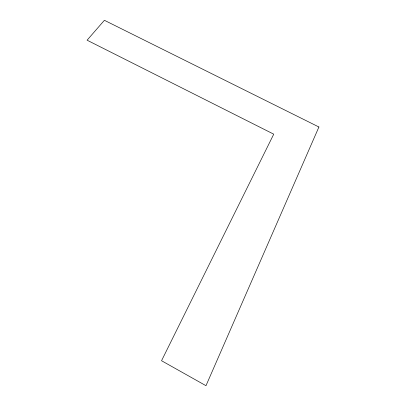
<?xml version="1.0" encoding="UTF-8"?>
<svg xmlns="http://www.w3.org/2000/svg" width="406" height="406" viewBox="0 0 406 406"><rect width="100%" height="100%" fill="white"/><g stroke="black" fill="none" stroke-linecap="round" stroke-linejoin="round"><path stroke-width="0.61" d="M318.913 127.007L205.979 385.7L161.537 360.726L273.74 134.168L87.087 40.199L104.398 20.3L318.913 127.007"/></g></svg>
